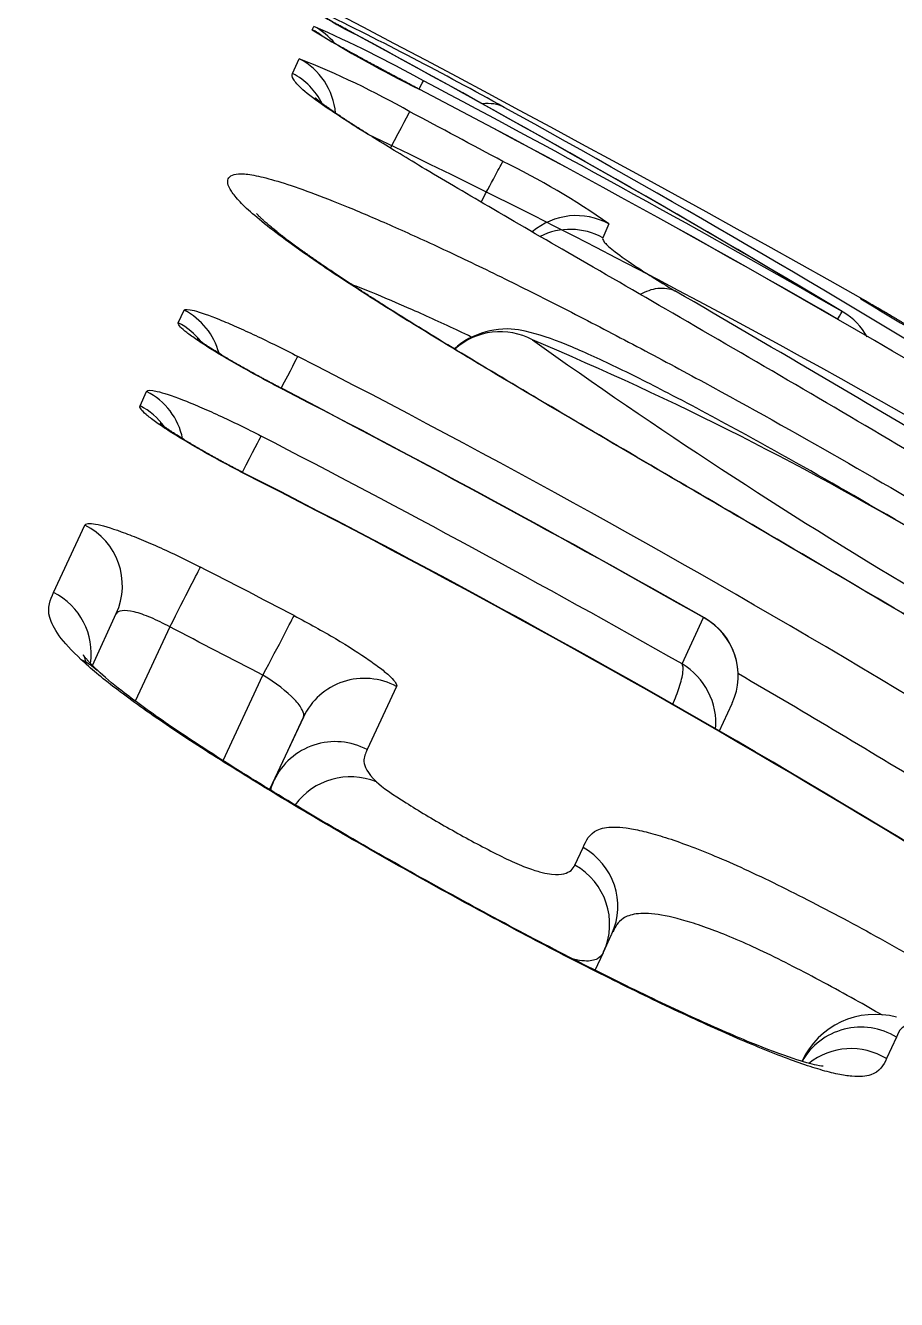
# Model space of a CAD drawing. Header units: millimetres. Extents: x 169 to 4368, y -1049 to 1924.
# Drawn here: x 496.1302 to 496.2588, y 1187.1916 to 1187.3796 of the extents above; entities that cross this region are included whole.
import ezdxf

# ---------------------------------------------------------------- set-up
doc = ezdxf.new("R2010")
doc.units = ezdxf.units.MM

msp = doc.modelspace()

# ---------------------------------------------------------------- linework, layer by layer
for p, q in [((496.1725555704841, 1187.378967645858), (496.1727732242882, 1187.379461329479)), ((496.1696535040949, 1187.372496017726), (496.1706331280371, 1187.374665798239)), ((496.2163320666065, 1187.350297026721), (496.2154195561906, 1187.348272534261)), ((496.2534981764566, 1187.339252137252), (496.2535176084594, 1187.339362838928)), ((496.1527823508578, 1187.335705344965), (496.1536422796606, 1187.337569360522)), ((496.1471257149031, 1187.32345745764), (496.1481061449889, 1187.325578815364)), ((496.1343716671365, 1187.295901462509), (496.1389858382762, 1187.305863474723)), ((496.1400977679822, 1187.285167725614), (496.1436181909838, 1187.292802836232)), ((496.2271103948926, 1187.285379951597), (496.2302608301827, 1187.29221629272)), ((496.1515188946651, 1187.290826436431), (496.1464214091633, 1187.279894843495)), ((496.1594013067551, 1187.271103295593), (496.1652760661456, 1187.283701757763)), ((496.1849790717814, 1187.282054152943), (496.1806638060798, 1187.272728847865)), ((496.2325963376473, 1187.27541120347), (496.2344996882255, 1187.279553905671)), ((496.1712294185724, 1187.277528825148), (496.1662482348468, 1187.266846642176)), ((496.1669313995239, 1187.268206217477), (496.1712294185725, 1187.277528825148)), ((496.1662865340146, 1187.266823298929), (496.1669313995239, 1187.268206217477)), ((496.2113012994784, 1187.255686185086), (496.2125074440356, 1187.258293924872)), ((496.2155252233492, 1187.242849087005), (496.2167276274611, 1187.245456513972)), ((496.2142795624809, 1187.24017749201), (496.2155035887635, 1187.242802424844)), ((496.2154992497763, 1187.242792232366), (496.2155448852192, 1187.242890987352)), ((496.2587545114902, 1187.230300166835), (496.2572913674151, 1187.227132818625))]:
    msp.add_line(p, q)
for centre, radius, start, end in [((494.7616806487903, 1184.685044517626), 3.044828938550476, 60.66220779447448, 66.95704647994968), ((496.2016601663227, 1187.424691018524), 0.05167974017474988, 237.0815556742795, 243.8293639870705), ((495.9255019945836, 1186.872587058497), 0.5663629192484788, 60.91026356161404, 64.00635526174123), ((496.267544610164, 1187.53083599409), 0.1791282022849282, 237.9752714065709, 243.7779296553179), ((496.0934399855487, 1187.199286698653), 0.1968671134597528, 60.97357409748266, 66.23548072369283), ((495.2953630410891, 1185.74368074521), 1.858114540449126, 59.058712055707, 61.60912330903357), ((495.2930060792587, 1185.73966898856), 1.862769341029737, 59.05411865775748, 61.59956759388436), ((496.1241725122171, 1187.256704486044), 0.1267811500069524, 60.32897757441249, 68.50234660531426), ((495.2453825250213, 1185.586742427242), 2.018772001916332, 60.13225687854199, 62.13415369481018), ((495.4237045627428, 1185.905952897563), 1.651848701087288, 55.61476453163881, 62.42359725826709), ((495.428073764003, 1185.913233402061), 1.643375302300004, 55.59712794609853, 62.44112018940385), ((495.1645917655342, 1185.432804704994), 2.187637479218389, 61.73128208283352, 62.13913938369141), ((495.3779455348241, 1185.873899808004), 1.705300045799595, 58.3655023494883, 61.14724560860707), ((495.6456883925268, 1186.242446124103), 1.242222305775509, 54.39387537273254, 64.4882653459125), ((496.1490781547725, 1187.254198322419), 0.117294712691982, 55.01405494463818, 63.90412654215461), ((493.7497496643629, 1183.081482344601), 4.926533931897101, 58.59937082216798, 59.82500242974565), ((496.5770013213971, 1187.86999328954), 0.6215629135644873, 238.6364005782985, 240.3138685783886), ((496.2485028197055, 1187.330589323678), 0.009999961121598426, 56.86182728674653, 60.03037246051061), ((496.2485222740564, 1187.330699893933), 0.009999999089419486, 51.07476954561358, 60.03085953483496), ((496.2457456187657, 1187.328709117847), 0.009999999999999672, 29.57929333404131, 59.00350203476088), ((496.2002894968617, 1187.324409884862), 0.009990622885391143, 61.4304562685178, 132.0985834778986), ((496.0168445798317, 1186.886498336315), 0.4847224782482161, 51.16156424905611, 67.15060396415704), ((496.6846307115376, 1188.0047703025), 0.8252328351353697, 234.470290456352, 243.8418777568318), ((495.4836438384707, 1185.989434336887), 1.506912987535216, 55.42056088088043, 62.88721004012174), ((495.3262411365407, 1185.700508207406), 1.830515292301129, 60.40534368820004, 62.61649656329396), ((495.3273046834057, 1185.702550651637), 1.828255621185884, 60.39696214280883, 62.61666666957002), ((495.335593530402, 1185.712646207633), 1.807842290985142, 60.45291600461425, 62.69180333217006), ((495.4976908626106, 1186.005116134097), 1.467562433874933, 55.39850046860433, 63.06610963873008), ((495.5014542755728, 1186.011505332707), 1.460217471171172, 55.37769495132497, 63.08421252100603), ((495.2752574888015, 1185.58189764673), 1.930415856504478, 62.39121778781813, 62.85342482275426), ((496.2256467481811, 1187.283630939429), 0.009746693995896255, 335.385301220706, 61.74479437826192), ((496.2256405288699, 1187.283660949163), 0.009761557427786977, 335.4540187548294, 60.54258361026113), ((495.2751241763721, 1185.581735627273), 1.920692348139011, 62.38980888720277, 62.85196686585532), ((496.1346656133928, 1187.277954569661), 0.008894534887753212, 46.49525688931144, 64.80365703344098), ((496.1346656133928, 1187.277954569661), 0.008894534887753212, 46.07662219572612, 46.49525688931144), ((496.2218824094945, 1187.27658891023), 0.0102281102677224, 355.0815613632624, 59.26027649584412), ((495.4793644114695, 1185.982290313349), 1.505261709848518, 58.53023959633373, 59.84896978725819), ((496.2256467481811, 1187.283630939429), 0.009746693995896255, 335.2725002964918, 335.385301220706), ((496.178221571719, 1187.258477612078), 0.01023896936083771, 68.32344291111637, 143.3903190850004), ((496.2556257690978, 1187.221742707628), 0.0119188140102767, 74.63122382776741, 155.2632159786233)]:
    msp.add_arc(centre, radius, start, end)
for centre, major_axis, ratio, start_param, end_param in [((496.1679467811657, 1187.370096502993), (-0.009153377876866542, 0.004026868937934136), 0.9996892273974717, 4.45711796809405, 4.647713295319426), ((496.1681635190159, 1187.370590201638), (-0.009159830941918301, 0.004012168629996538), 0.999730236743253, 4.241994710332945, 4.646023673556218), ((496.1742319108733, 1187.369449836225), (-0.004763213462019578, -0.0087927127506493), 0.6638421122223006, 3.141556134655829, 3.163347272501891), ((496.1660327213507, 1187.365794365802), (-0.009124935913007452, 0.00409090999453632), 0.9993278775004848, 3.650606478296689, 4.655496448447606), ((496.165057513885, 1187.363624373659), (-0.009117954138199158, 0.00410644765383994), 0.9991430373893814, 4.028649732429514, 4.657610729518974), ((496.1842835477922, 1187.362591331304), (0.00467991401274237, 0.008837330186950432), 0.0005449125263303472, -0.5339283381548698, -0.0217423236053671), ((496.1822607863091, 1187.358027179809), (0.00467355011662951, 0.008840697331513603), 0.0005449322857645193, -1.167983901411078, -0.03509766661203884), ((496.1961241854063, 1187.358699599559), (0.004834295596026217, 0.008753832651486881), 0.6901352941270124, 0.0169047390932251, 0.4752129546182001), ((496.1959394792516, 1187.350734203372), (0.004736360751991797, 0.008807206528005374), 0.0005447245129857508, -1.247220588846432, -0.0350019806028552), ((496.2115224437572, 1187.341537117885), (-0.009125392940453891, 0.004089890424252562), 0.9993378516616546, 4.631675059290647, 5.84235287471912), ((496.2106130940491, 1187.339512828675), (-0.009118730556434418, 0.004104723259756861), 0.9991670944073318, 4.63358077029052, 5.596325427262109), ((496.1491230266161, 1187.328694405977), (-0.009088384775268743, 0.00417148201202755), 0.9959273682885185, 3.828761531360012, 4.671867919087832), ((496.2457456187657, 1187.328709117847), (0.004985624613659813, 0.008668537778178113), 0.000543615113708665, -0.5313826425555019, -0.02152408286902308), ((496.2457456187657, 1187.328709117847), (-0.005149856821279331, -0.008571987792826974), 0.6624758262662379, 3.141592653589793, 3.170328283381179), ((496.1482672829183, 1187.326830332291), (-0.00908782959346821, 0.004172691371295834), 0.9957425839448119, 4.231794922098082, 4.672383517877233), ((496.1658128278547, 1187.321917416632), (0.004614523983184628, 0.008871649700514794), 0.0005451017999259247, -1.083620687606777, -0.08827290873059557), ((496.1436137678436, 1187.31670380924), (-0.009085289914637085, 0.004178218180883597), 0.9947146176646252, 3.767311433354621, 4.675051937690598), ((496.1635892263421, 1187.317073485288), (-0.004606390048528253, -0.008875875772051955), 0.0005451232199518633, 3.048051765589604, 3.141712781864351), ((496.1426380746408, 1187.314582525589), (-0.009084839426620752, 0.004179197601517083), 0.9944940791230595, 4.196553381798854, 4.675586708913524), ((496.1604173467775, 1187.310170816951), (0.004594864772214385, 0.008881847652653105), 0.0005451527687889824, -1.165825600923514, -0.100736103987729), ((496.1578806845319, 1187.304655547277), (-0.00458573422018882, -0.008886565234200727), 0.0005451755120507836, 3.035325025223023, 3.14158945476477), ((496.1345371231797, 1187.296990203869), (-0.009081829901447236, 0.004185733584594065), 0.9925947421032322, 3.141408616062382, 4.679769936555623), ((496.1515139497303, 1187.290828742292), (0.00456324941990327, 0.008898132092283184), 0.0005452290189197676, 4.712409451534182, 6.163708572455531), ((496.1299446309399, 1187.287030000243), (-0.0090805337881944, 0.004188544630467916), 0.991463159636748, 3.418170060879037, 4.681970928574873), ((496.1652711212107, 1187.283704063623), (0.004634872327669015, 0.008861035972518305), 0.0005450461642741406, 4.712413848638382, 6.164042850046074), ((496.1802924950937, 1187.27330264316), (0.009081981738037759, -0.004185404127432513), 0.9927124943784379, 1.511413445123505, 3.137064943846907), ((496.1759944759021, 1187.263980035178), (0.00908073112641794, -0.004188116785586172), 0.9916595014608682, 1.513165604440179, 3.137361321812801), ((496.2076472961661, 1187.249645478652), (-0.009081116089804109, 0.004187282001910653), 0.9920013085837445, 3.1503028454571, 4.633085043112631), ((496.2064452525073, 1187.247038832561), (-0.009080787161883099, 0.004187995286586422), 0.9917037526318967, 3.14606239479334, 4.633490575569266), ((496.2076472961661, 1187.249645478652), (-0.009081116089804109, 0.004187282001910653), 0.9920013085837445, 3.14140431065395, 3.1503028454571), ((496.2535706285511, 1187.221841213667), (-0.00908110580702115, 0.004187304302483152), 0.9919922487966744, 4.595571690045869, 6.204807849671459), ((496.2521109348381, 1187.218675939094), (-0.009080709242287321, 0.004188164234730785), 0.9916308510118871, 4.595893647014577, 5.821112989520744)]:
    msp.add_ellipse(centre, major_axis=major_axis, ratio=ratio, start_param=start_param, end_param=end_param)
for points, knots in [([(496.1789959003259, 1187.378242150476), (496.1788881508352, 1187.37830053045), (496.1786837831817, 1187.3784112713), (496.1783490801337, 1187.378593027322), (496.1780127599312, 1187.378775999639), (496.177687744355, 1187.378953195799), (496.1773759111058, 1187.379123590743), (496.1770771217708, 1187.37928725965), (496.1767921445013, 1187.379443780811), (496.1765214841734, 1187.379592873373), (496.1762657269383, 1187.379734208665), (496.1760254490385, 1187.379867459046), (496.1758012437456, 1187.379992282047), (496.1755937100783, 1187.380108324961), (496.175403473898, 1187.380215211479), (496.1752318447262, 1187.380312166112), (496.1750778795278, 1187.380399674005), (496.1749412735953, 1187.380477847282), (496.1748225287192, 1187.380546328097), (496.1747269737311, 1187.38060191972), (496.1746534304036, 1187.380645105326), (496.1745998274203, 1187.380676893509), (496.174561312956, 1187.380699983219), (496.1745389456404, 1187.380713578622), (496.1745333806558, 1187.380717018138), (496.1745333171252, 1187.380717057326), (496.174533316783, 1187.380717057536)], [0, 0, 0, 0, 0.03980054229161613, 0.08948888336935813, 0.1384206165575853, 0.1873567409910898, 0.236214724880808, 0.2849598976836964, 0.3335516235945193, 0.3819423834928845, 0.4300765437768617, 0.4778887529924886, 0.5253018821383404, 0.5722244333510282, 0.6185473811893025, 0.6641402372170641, 0.7082659265997602, 0.7527419239585925, 0.7961729195217302, 0.8381290654888891, 0.8739926485762992, 0.9076317019763765, 0.9388683264836881, 0.9720173859215829, 0.9995024694556972, 1, 1, 1, 1]), ([(496.188398041569, 1187.370145300561), (496.1882416086137, 1187.370228117103), (496.1879547646212, 1187.370379987529), (496.1874697182671, 1187.370637229808), (496.1869739628636, 1187.370900500807), (496.1864760703851, 1187.371165282546), (496.1859814296859, 1187.371428710458), (496.1854896718792, 1187.371690981391), (496.1850021687507, 1187.371951365655), (496.1845185941067, 1187.372210035624), (496.1840396276335, 1187.372466624827), (496.1835657395048, 1187.372720891185), (496.1830982179794, 1187.372972146959), (496.1826370876126, 1187.373220381987), (496.1821821561566, 1187.373465702899), (496.1817332750366, 1187.373708193332), (496.1812903218196, 1187.373947923751), (496.1808533679471, 1187.374184858214), (496.180425672888, 1187.374417235309), (496.1800076655255, 1187.374644830943), (496.1796000494604, 1187.374867255402), (496.1792011925421, 1187.375085403224), (496.1788123298605, 1187.375298602512), (496.1784343011106, 1187.375506395101), (496.1780678953096, 1187.375708347947), (496.1777139113706, 1187.375904020257), (496.177372859805, 1187.376093125979), (496.1770460457328, 1187.376274942842), (496.1767315948433, 1187.376450503982), (496.1764294696267, 1187.376619820441), (496.1761395380217, 1187.376782964991), (496.1758639973377, 1187.376938691734), (496.1756040229818, 1187.377086318231), (496.1753607212162, 1187.377225190031), (496.175135143786, 1187.377354670818), (496.1749281356859, 1187.377474227063), (496.1747389118995, 1187.377584258753), (496.1745658256868, 1187.377685660506), (496.1744091155929, 1187.377778227174), (496.174270297145, 1187.37786097471), (496.1741506787761, 1187.377932996443), (496.1740508665875, 1187.377993763228), (496.1739739074443, 1187.378041196415), (496.1739177858798, 1187.378076229849), (496.17387991205, 1187.378100188028), (496.1738572940325, 1187.37811470646), (496.1738510925755, 1187.378118763439), (496.1738509016091, 1187.378118888145), (496.1738509089226, 1187.378118883282)], [0, 0, 0, 0, 0.02050412825795453, 0.04452495937490018, 0.06857083018984782, 0.09262624517964288, 0.116671014293493, 0.1406900020937563, 0.1646689695840713, 0.1885586042683338, 0.2125274047060736, 0.2364218470166921, 0.260237929281609, 0.2840120778331165, 0.3077806144945091, 0.3315736361326346, 0.3554213510813015, 0.3793598114833585, 0.4033774839136999, 0.4270110101863175, 0.4507394653665834, 0.4744728253607882, 0.4981822370323588, 0.5218433134740654, 0.5454305201594669, 0.5689172667281529, 0.5922759571593067, 0.6155145084237447, 0.638507602839954, 0.661752134299747, 0.6849574097006326, 0.7080479789492069, 0.7309494527510358, 0.753582934968237, 0.7758651110058629, 0.7977083125580138, 0.8190583826265525, 0.8403760430556855, 0.8615914948369428, 0.8823830726510232, 0.902619283808306, 0.9221657775909547, 0.9408906322842171, 0.9567676900205669, 0.9717013351328047, 0.9856692197999671, 0.9986794156770811, 1, 1, 1, 1]), ([(496.1807085021408, 1187.363548144115), (496.1781735030415, 1187.365127219279), (496.1761755842767, 1187.366428781718), (496.1730563388107, 1187.368585081822), (496.1719359364648, 1187.369440441808), (496.1704011735195, 1187.370779404033), (496.1699746771534, 1187.371271190664), (496.1695532015673, 1187.372024372139), (496.1695582535527, 1187.372285506871), (496.1696535040949, 1187.372496017726)], [0, 0, 0, 0, 0.25, 0.25, 0.5, 0.5, 0.75, 0.75, 1, 1, 1, 1]), ([(496.1813605965701, 1187.363186542826), (496.1812343052975, 1187.3632652692), (496.1809803247645, 1187.363423635063), (496.1805508108017, 1187.363693003363), (496.1801009592693, 1187.363976487311), (496.1796584258389, 1187.364256902884), (496.1792301558914, 1187.364529838314), (496.1788150237561, 1187.364795997695), (496.1784133759118, 1187.365055146655), (496.1780251815748, 1187.365307288019), (496.1776505293218, 1187.36555234533), (496.1772894914382, 1187.365790248496), (496.176942169271, 1187.36602090381), (496.1766086479292, 1187.366244223001), (496.176289131986, 1187.366460031382), (496.1759870432068, 1187.366665948917), (496.1756993048155, 1187.366863979559), (496.1754246027613, 1187.367054977505), (496.1751604426792, 1187.367240664818), (496.1749103790211, 1187.367418483936), (496.1746748148134, 1187.367588048384), (496.1744541595943, 1187.367748943404), (496.174248823528, 1187.367900726422), (496.17405918629, 1187.368042946017), (496.1738855711736, 1187.368175158436), (496.1737282380344, 1187.368296931844), (496.1735874407227, 1187.368407795477), (496.1734631834915, 1187.368507438634), (496.1733560408942, 1187.368595027481), (496.173264754739, 1187.368671197273), (496.1731862027609, 1187.368738108379), (496.1731215948275, 1187.368794400767), (496.1730706209712, 1187.368839919419), (496.1730344636559, 1187.368873071728), (496.1730126993389, 1187.368893611632), (496.1730072150077, 1187.36889898091), (496.1730070242449, 1187.368899168829), (496.1730070242656, 1187.368899168829)], [0, 0, 0, 0, 0.02089717790196057, 0.0497447864095733, 0.07914444416787672, 0.1085843024283219, 0.1380731528726384, 0.1676182386383959, 0.1972260484036326, 0.2269022125866101, 0.2566513876907465, 0.2864771258638535, 0.3163817284133524, 0.3463660823225657, 0.3764294790964755, 0.4065693915094997, 0.435716992291788, 0.4661000888237946, 0.4966213374179025, 0.5272528736014946, 0.5579591971224633, 0.5886997709308807, 0.6194156143307225, 0.6500501984894743, 0.6805448765854095, 0.7108358118813288, 0.7408544788297616, 0.7705284783851583, 0.7997827009837615, 0.8285479471667938, 0.856119201682126, 0.8852539747208314, 0.9140362441798497, 0.9424201282904825, 0.9703691834192661, 0.9978502698977693, 1, 1, 1, 1]), ([(496.3643004478061, 1187.253866365647), (496.3643005314407, 1187.253871138056), (496.3639820488364, 1187.253987157299), (496.3620450260254, 1187.254846679223), (496.35749146579, 1187.257378858184), (496.3507463548782, 1187.261419645002), (496.341677181977, 1187.267068442575), (496.3300921665974, 1187.274344881809), (496.3157170045881, 1187.283342928688), (496.2990061809566, 1187.293664316956), (496.2808596654135, 1187.30467607454), (496.2622371881332, 1187.315790840634), (496.2437202863205, 1187.326689692845), (496.2262418830527, 1187.336849652057), (496.2106448429823, 1187.345858053538), (496.1980412763199, 1187.353162046122), (496.1880546865719, 1187.359059060918), (496.1835082123322, 1187.361833869204), (496.1813912667412, 1187.363167356221)], [0, 0, 0, 0, 0.02067595194129673, 0.07625882530349536, 0.1314008855082062, 0.1827306094511164, 0.2359523640560392, 0.2958341356968625, 0.3637031568850467, 0.4404223990466634, 0.520680798816725, 0.5998295326478169, 0.6789565767469253, 0.7585967124146059, 0.8299817887551176, 0.8925443573142559, 0.9488128297817991, 1, 1, 1, 1]), ([(496.1828369149824, 1187.338392991927), (496.1805506086347, 1187.33984206003), (496.1784439248614, 1187.34120313398), (496.1745800861189, 1187.343757704027), (496.172830093753, 1187.344946818297), (496.1681704295066, 1187.348214252458), (496.16580672218, 1187.350021572194), (496.1631843689193, 1187.352278667331), (496.16246851245, 1187.352952334577), (496.1613349608357, 1187.354141887313), (496.1609129394225, 1187.354661422882), (496.1600241770171, 1187.356023824813), (496.1599317030281, 1187.356672129999), (496.1605427639902, 1187.357551531167), (496.1612453579381, 1187.357775848639), (496.1631863547644, 1187.357629022258), (496.1639815679033, 1187.357499535613), (496.1659237018778, 1187.357049038487), (496.167079071676, 1187.356725233759), (496.1710996785447, 1187.355435470825), (496.1744747571688, 1187.354173225), (496.1806787909217, 1187.351601857215), (496.1829138931114, 1187.350640316675), (496.1876790642063, 1187.348519599932), (496.1902164243435, 1187.347357452188), (496.1956282106894, 1187.344807879878), (496.1985266274071, 1187.343408075084), (496.2045443436178, 1187.340436849525), (496.2076359564003, 1187.338879661365), (496.2139520235722, 1187.335642485209), (496.2171766175549, 1187.333962396469), (496.2237350359984, 1187.330493218275), (496.2270793797756, 1187.328698211899), (496.2437389774711, 1187.319634735234), (496.257084046635, 1187.311991188286), (496.2770418423192, 1187.300000036153), (496.2837152344366, 1187.295896044391), (496.2967153655251, 1187.287688141379), (496.3030722448425, 1187.283566987628), (496.3123343731255, 1187.277380501675), (496.3153917689222, 1187.275306713889), (496.3213243947094, 1187.271215978737), (496.3241806058451, 1187.269212508633), (496.332398688933, 1187.263346144133), (496.3374125037898, 1187.259625782924), (496.3418875259482, 1187.256157620409)], [0, 0, 0, 0, 0.03125000000000152, 0.03125000000000152, 0.06250000000000304, 0.06250000000000304, 0.1250000000000049, 0.1250000000000049, 0.1562500000000049, 0.1562500000000049, 0.1875000000000049, 0.1875000000000049, 0.2500000000000051, 0.2500000000000051, 0.3125000000000053, 0.3125000000000053, 0.3437500000000054, 0.3437500000000054, 0.3750000000000056, 0.3750000000000056, 0.4375000000000061, 0.4375000000000061, 0.4687500000000059, 0.4687500000000059, 0.5000000000000058, 0.5000000000000058, 0.5312500000000057, 0.5312500000000057, 0.5625000000000054, 0.5625000000000054, 0.5937500000000053, 0.5937500000000053, 0.6250000000000052, 0.6250000000000052, 0.750000000000003, 0.750000000000003, 0.8125000000000022, 0.8125000000000022, 0.8750000000000013, 0.8750000000000013, 0.9062500000000009, 0.9062500000000009, 0.9375000000000004, 0.9375000000000004, 1, 1, 1, 1]), ([(496.1835317869795, 1187.338022727259), (496.1832800756323, 1187.338182511296), (496.1828514153895, 1187.338454694964), (496.1821517020902, 1187.338901092172), (496.1814713435761, 1187.339336863377), (496.180794471236, 1187.339772262), (496.180131275863, 1187.340200760043), (496.1794801899797, 1187.34062336999), (496.1788416494235, 1187.341039817599), (496.178215486138, 1187.34145021759), (496.1776041258277, 1187.341852975369), (496.1770049932217, 1187.342249807994), (496.1764174119776, 1187.342641138904), (496.1758395639797, 1187.343028195534), (496.1752744100089, 1187.343408998331), (496.174723405048, 1187.343782556354), (496.17418793185, 1187.344147911614), (496.1736693225041, 1187.344504121154), (496.173162440903, 1187.34485470499), (496.172667174241, 1187.345199713921), (496.1721826746486, 1187.345539770846), (496.1717126268305, 1187.34587226658), (496.1712559242411, 1187.34619795693), (496.1708125876453, 1187.346516802496), (496.1703826630556, 1187.346828742604), (496.1699661508242, 1187.347133745276), (496.1695638685137, 1187.347431173405), (496.1691753604746, 1187.347721314215), (496.1688009294963, 1187.348003886653), (496.1684403187189, 1187.348279030335), (496.1680941970383, 1187.348546164026), (496.1677627078666, 1187.348805091305), (496.1674460109928, 1187.349055589446), (496.1671442669609, 1187.349297419376), (496.1668576339252, 1187.349530326121), (496.1665862539648, 1187.349754048119), (496.1663302624551, 1187.349968307442), (496.1660897789624, 1187.350172815465), (496.1658649277517, 1187.350367251388), (496.1656557430211, 1187.350551345532), (496.1654625282587, 1187.350724549955), (496.16528376816, 1187.35088793576), (496.1651212389066, 1187.351039542789), (496.1649751345495, 1187.35117878353), (496.1648457213581, 1187.351304907925), (496.1647319205065, 1187.351418463388), (496.1646334783532, 1187.351519165203), (496.1645500972437, 1187.351606725727), (496.1644814218835, 1187.351680867002), (496.1644270383691, 1187.351741322617), (496.1643864717018, 1187.351787841655), (496.1643591852426, 1187.351820191523), (496.1643459063825, 1187.351836529992), (496.1643434718756, 1187.351839638545), (496.1643434719911, 1187.351839638101)], [0, 0, 0, 0, 0.01859548643097588, 0.03761622777778895, 0.05700028494461525, 0.07638404777193572, 0.09577132925640318, 0.1151658903709297, 0.1345722558209729, 0.1539948312032446, 0.1734373906316586, 0.1926976763272588, 0.2122224001314071, 0.2318164115476295, 0.2514414118794709, 0.2710501573320119, 0.2905935319956366, 0.3100283374759556, 0.3293213904934457, 0.3491009673545906, 0.3687713674105223, 0.388477118484792, 0.4082217243865391, 0.4280086360938042, 0.4478409796535575, 0.4677215246937048, 0.4876539409240004, 0.5075440015019654, 0.5275443068313327, 0.547566971173363, 0.5676077778941439, 0.5876615243968475, 0.6077220105782796, 0.6277794771165006, 0.647824953866678, 0.6678484021166948, 0.6878384988783821, 0.7077825934226626, 0.7276666810065862, 0.747475399212824, 0.7671920527539466, 0.7867898819231535, 0.8065145822842466, 0.8257053366456552, 0.8447025434111066, 0.8634922247276635, 0.8820592586019704, 0.9003885380759648, 0.9184652842102038, 0.9362753845765865, 0.9538057490043932, 0.9710446693762821, 0.987982168278494, 1, 1, 1, 1]), ([(496.2154195561906, 1187.348272534261), (496.2153578614758, 1187.348135946325), (496.2154089492245, 1187.347936536917), (496.2158720359674, 1187.347338702869), (496.2162800757757, 1187.346942482266), (496.2176868238382, 1187.345825290886), (496.2187009834719, 1187.345094475258), (496.2216181354867, 1187.343164525722), (496.22357842833, 1187.341930805429), (496.2260362331518, 1187.340442477235)], [0, 0, 0, 0, 0.25, 0.25, 0.5, 0.5, 0.75, 0.75, 1, 1, 1, 1]), ([(496.1960549408076, 1187.333605409054), (496.1954630564924, 1187.333889244371), (496.1948799381147, 1187.334166948628), (496.1918258208818, 1187.335610798139), (496.1895062403049, 1187.336670528377), (496.185158438982, 1187.338591332999), (496.1831218069593, 1187.339455741058), (496.1802248905001, 1187.34063343136), (496.1792567699742, 1187.341016597076), (496.1783394642082, 1187.341369170397)], [0, 0, 0, 0, 0.08325477399704177, 0.08325477399704177, 0.4436613548926588, 0.4436613548926588, 0.8040679357882758, 0.8040679357882758, 0.9999999999999999, 0.9999999999999999, 0.9999999999999999, 0.9999999999999999]), ([(496.2209320554902, 1187.339918551979), (496.2218104823761, 1187.340396969352), (496.2226999034485, 1187.340700795112), (496.2244433652933, 1187.340920272144), (496.2253110133225, 1187.340794778646), (496.2260362331518, 1187.340442477235)], [0, 0, 0, 0, 0.4763141953800198, 0.4763141953800198, 1, 1, 1, 1]), ([(496.2691764548757, 1187.330159969603), (496.2690804890022, 1187.33021663459), (496.2688448053602, 1187.330355795621), (496.2684169234157, 1187.330608268283), (496.2679254138285, 1187.330898147753), (496.2674304945651, 1187.331189875555), (496.2669385020097, 1187.331479722755), (496.2664489671079, 1187.331767966719), (496.2659630980062, 1187.332053898287), (496.2654817293214, 1187.332337027488), (496.2650046264174, 1187.332617497575), (496.2645310122924, 1187.33289577433), (496.2640602157329, 1187.333172258063), (496.263592954967, 1187.333446532465), (496.2631307035642, 1187.333717738127), (496.2626749461979, 1187.333985009926), (496.2622271345347, 1187.334247502779), (496.2617883545171, 1187.334504586658), (496.2613586761103, 1187.334756226262), (496.2609368656684, 1187.335003155979), (496.2605218366765, 1187.335246020776), (496.2601135955635, 1187.335484825011), (496.259713258267, 1187.335718923952), (496.2593220896214, 1187.33594758627), (496.2589413120243, 1187.336170105882), (496.2585720883603, 1187.336385811906), (496.2582152987753, 1187.336594198583), (496.2578706790368, 1187.336795429319), (496.2575369941093, 1187.336990236739), (496.2572138916006, 1187.337178834065), (496.2569019597543, 1187.337360886318), (496.2566022333152, 1187.337535797909), (496.2563152275068, 1187.337703276577), (496.2560414293578, 1187.337863046456), (496.2557812787207, 1187.33801485915), (496.2555353740305, 1187.338158373424), (496.2553032423517, 1187.338293873597), (496.2550851046431, 1187.338421237261), (496.2548814422549, 1187.33854018905), (496.2546931029689, 1187.3386502391), (496.2545201819623, 1187.338751336486), (496.2543627492203, 1187.338843444465), (496.2542209507856, 1187.33892648098), (496.2540950946463, 1187.339000267747), (496.2539855093074, 1187.339064611754), (496.2538954470412, 1187.339117597316), (496.253846841946, 1187.339146266086), (496.2538262188639, 1187.339158447841)], [0, 0, 0, 0, 0.01205274021091221, 0.03484664861999057, 0.05767776621466487, 0.08052637676902646, 0.103368415387306, 0.1261805968776852, 0.1489427827546151, 0.1716507133014858, 0.1942649336618171, 0.2169384011238867, 0.2397259043852377, 0.2625837682565491, 0.2854671387359926, 0.3083193429299643, 0.3310908731867502, 0.3537376143582202, 0.3762521328938431, 0.3987502282903003, 0.4213727984801386, 0.4440939941632016, 0.466872205455044, 0.4896647690703799, 0.5124147495966203, 0.5350791988870509, 0.5576170147163197, 0.5800133484829376, 0.6024483493022473, 0.6250151393761696, 0.6475978889676388, 0.6701814800087563, 0.6927496496692216, 0.7152883327693325, 0.7377831171300236, 0.7602191378437559, 0.7825439843714649, 0.8049846988548098, 0.8273167634649021, 0.849532200964801, 0.8716483361015085, 0.8936752560344293, 0.9156119818973567, 0.937440289390199, 0.959114539338934, 0.9805049479108305, 0.9999999999999999, 0.9999999999999999, 0.9999999999999999, 0.9999999999999999]), ([(496.1536422796606, 1187.337569360522), (496.1537324091341, 1187.337764762173), (496.154248943975, 1187.337740949217), (496.1560215126395, 1187.33727369065), (496.1572986157914, 1187.336823432116), (496.1596212532115, 1187.335883002376), (496.1604785015812, 1187.335519233889), (496.1622775413892, 1187.334725053476), (496.1632222720385, 1187.334293805215), (496.165202585956, 1187.333362203608), (496.1662359040409, 1187.332862553469), (496.1683046769602, 1187.331836481032), (496.1693510317524, 1187.331304999086), (496.1704098114076, 1187.3307543026)], [0, 0, 0, 0, 0.25, 0.25, 0.5, 0.5, 0.625, 0.625, 0.75, 0.75, 0.875, 0.875, 1, 1, 1, 1]), ([(496.3418875259482, 1187.256157620409), (496.3463523950102, 1187.252693467689), (496.3500359614821, 1187.249670385876), (496.354527741133, 1187.245755947357), (496.3558596132887, 1187.244547453304), (496.3581513900955, 1187.242374043032), (496.3591154109841, 1187.24140634764), (496.3615385044838, 1187.238814579521), (496.3625325001412, 1187.237499728384), (496.3635494946926, 1187.235525320975), (496.3635617687609, 1187.234888445133), (496.3628602513205, 1187.234126822265), (496.3621456975679, 1187.234002576405), (496.3602567317659, 1187.234393547328), (496.3594904361685, 1187.234620321572), (496.3576309486886, 1187.235302870078), (496.3565501010012, 1187.2357544549), (496.3540757734253, 1187.236885891093), (496.3526823909904, 1187.237565116931), (496.3495604281835, 1187.239162411512), (496.3478230050401, 1187.240085349895), (496.3440032365309, 1187.24217845543), (496.3419346496724, 1187.243340820732), (496.3374421300223, 1187.245918768453), (496.3350078573809, 1187.247340597553), (496.3298054350597, 1187.25042549567), (496.3270502371691, 1187.252080727418), (496.3213576666349, 1187.255523220772), (496.3184077817662, 1187.257317950975), (496.3123304825425, 1187.26102267566), (496.3091853183656, 1187.262943535744), (496.3028352331736, 1187.266818307379), (496.299636311546, 1187.268768564037), (496.2835390274831, 1187.278556400569), (496.2703320432743, 1187.286503562018), (496.2501153163519, 1187.29847905245), (496.2433849925785, 1187.302434389391), (496.2333652593263, 1187.3083050182), (496.2300250676648, 1187.310259150338), (496.2234459470623, 1187.314108777809), (496.2202055233205, 1187.316005164215), (496.2106553812383, 1187.321606219989), (496.2045139859632, 1187.325223651846), (496.1957727232256, 1187.330451871269), (496.1929704319276, 1187.332142305193), (496.1876803213595, 1187.335371782734), (496.1851808713602, 1187.336917769956), (496.1828369149824, 1187.338392991927)], [0, 0, 0, 0, 0.06250000000000039, 0.06250000000000039, 0.09375000000000021, 0.09375000000000021, 0.125, 0.125, 0.1875000000000005, 0.1875000000000005, 0.2500000000000009, 0.2500000000000009, 0.3125000000000014, 0.3125000000000014, 0.343750000000001, 0.343750000000001, 0.3750000000000006, 0.3750000000000006, 0.4062500000000002, 0.4062500000000002, 0.4374999999999998, 0.4374999999999998, 0.4687499999999993, 0.4687499999999993, 0.4999999999999989, 0.4999999999999989, 0.5312499999999986, 0.5312499999999986, 0.5624999999999981, 0.5624999999999981, 0.5937499999999978, 0.5937499999999978, 0.6249999999999974, 0.6249999999999974, 0.7499999999999954, 0.7499999999999954, 0.8124999999999944, 0.8124999999999944, 0.8437499999999948, 0.8437499999999948, 0.8749999999999951, 0.8749999999999951, 0.9374999999999969, 0.9374999999999969, 0.9687499999999984, 0.9687499999999984, 1, 1, 1, 1]), ([(496.3570653130639, 1187.235962164693), (496.3570666302307, 1187.235966199091), (496.3565562435779, 1187.236084082849), (496.3539854385415, 1187.237084625542), (496.3486822671329, 1187.239703389586), (496.3414591627165, 1187.243653255488), (496.3326139737871, 1187.24878107932), (496.3219186263589, 1187.25521200738), (496.3089601252208, 1187.263118394992), (496.2933791531682, 1187.272623440584), (496.2753981359967, 1187.283485249938), (496.2560088523649, 1187.295052040458), (496.2370654042747, 1187.306179642499), (496.2198625243653, 1187.316237697133), (496.2054736926375, 1187.324687826084), (496.1930243108471, 1187.332136885521), (496.1867720092372, 1187.335983234796), (496.1835174782516, 1187.338031843857)], [0, 0, 0, 0, 0.0289052987748401, 0.08663167081346118, 0.1484893053800721, 0.2096981219528897, 0.2674012047471491, 0.3246249486032564, 0.3890357913236027, 0.4639566634939066, 0.5478577024655115, 0.639047568300592, 0.7291074700026285, 0.8075303603602462, 0.8771542021119365, 0.9407538523733918, 1, 1, 1, 1]), ([(496.1681759302927, 1187.32591032332), (496.1660526943169, 1187.327012192646), (496.1639615812402, 1187.328143113477), (496.1601642222385, 1187.330287735924), (496.1584233884151, 1187.331321555922), (496.1562940581356, 1187.332672407062), (496.1556504783405, 1187.333098321128), (496.1545589822633, 1187.333860227322), (496.1541045814701, 1187.334200000019), (496.1533807289332, 1187.334796551789), (496.1531154089983, 1187.33505084794), (496.1527953486986, 1187.335453443035), (496.1527361625263, 1187.33560524209), (496.1527823508578, 1187.335705344965)], [0, 0, 0, 0, 0.2499999999999967, 0.2499999999999967, 0.4999999999999933, 0.4999999999999933, 0.624999999999995, 0.624999999999995, 0.7499999999999967, 0.7499999999999967, 0.8749999999999983, 0.8749999999999983, 1, 1, 1, 1]), ([(496.3250691222051, 1187.253334645693), (496.3253569095702, 1187.25442665114), (496.3255845857203, 1187.257337546891), (496.3238131578005, 1187.262376898459), (496.3209703418881, 1187.265348019604), (496.3164698609247, 1187.269353910709), (496.3097260820823, 1187.274335730193), (496.300876718601, 1187.280484518149), (496.2887050897023, 1187.288393871029), (496.2726224155643, 1187.298400371247), (496.2545994085892, 1187.309070689137), (496.2382277252277, 1187.318322538404), (496.2256334295689, 1187.325099330453), (496.2165726653526, 1187.329616653465), (496.2093410822737, 1187.332894761043), (496.2048043719979, 1187.33442354003), (496.2001258029387, 1187.335149573595), (496.1955939374359, 1187.333589643343), (496.1938325700777, 1187.332154068671), (496.1935302798326, 1187.331872461778)], [0, 0, 0, 0, 0.02084196501501365, 0.05617297469388958, 0.1137481374365707, 0.1782695816226787, 0.2343513677813671, 0.2888772923375204, 0.3589657272476516, 0.4558822302423305, 0.5716900954823744, 0.6692682308216834, 0.7375114157160702, 0.7918195333309583, 0.8480329417169477, 0.9144237257787492, 0.9577871349164739, 0.9923516121715197, 1, 1, 1, 1]), ([(496.1681956701682, 1187.325949442723), (496.1680423761804, 1187.326029075341), (496.167763715555, 1187.326173894133), (496.1672942296868, 1187.326419824634), (496.1668170156787, 1187.326671362171), (496.1663384033788, 1187.326925305829), (496.1658638726008, 1187.327178747951), (496.1653933965973, 1187.327431695885), (496.1649283638687, 1187.327683399896), (496.1644676611236, 1187.327934454366), (496.1640124633548, 1187.328184178648), (496.1635633160669, 1187.328432298624), (496.1631222089223, 1187.328677702757), (496.1626885712555, 1187.328920697157), (496.1622621847255, 1187.329161395074), (496.1618429129308, 1187.329399866548), (496.1614306620649, 1187.329636159031), (496.1610255828399, 1187.329870178716), (496.1606323192183, 1187.330099217462), (496.1602507233275, 1187.330323348842), (496.1598817018228, 1187.330541968795), (496.15952284776, 1187.330756479497), (496.1591761957881, 1187.330965630069), (496.1588425517301, 1187.331168884963), (496.1585226928233, 1187.331365710736), (496.158217426143, 1187.331555537802), (496.1579273585459, 1187.331737903758), (496.1576546539434, 1187.331911336942), (496.1573961629329, 1187.332077740338), (496.1571517612351, 1187.332237077499), (496.1569212792129, 1187.332389372618), (496.1567080016482, 1187.33253229815), (496.1565128608829, 1187.332665018541), (496.1563366166963, 1187.332786766785), (496.1561798290159, 1187.332896865003), (496.1560428884704, 1187.332994701783), (496.1559257741658, 1187.333079915242), (496.1558278288967, 1187.333152564525), (496.1557452642738, 1187.333215066506), (496.1556782430887, 1187.333266933259), (496.1556276367111, 1187.333307037203), (496.1555939775177, 1187.333334394712), (496.1555771897288, 1187.333348431054), (496.1555754420256, 1187.333349968928), (496.1555772360836, 1187.333348418175), (496.1555774790622, 1187.333348207736)], [0, 0, 0, 0, 0.02288877422015283, 0.04928702641025708, 0.07572925314038913, 0.1021844900034592, 0.1286114260326691, 0.15497909594069, 0.1812574053992941, 0.2074157954317307, 0.233769158384946, 0.2599095414689336, 0.2859383092086941, 0.3118974069397645, 0.3378286088646678, 0.3637735068374866, 0.3897599216973627, 0.4158288148838459, 0.4419539369203886, 0.4673565977104546, 0.4929456625475274, 0.5184373928154028, 0.5438017856755583, 0.5690066964063422, 0.594017847605425, 0.6187989256787043, 0.6433116984786428, 0.6675152928828936, 0.6911185265533465, 0.715197929712938, 0.7390052021002891, 0.76244415395189, 0.785420583207865, 0.8078425732655057, 0.8296232328443361, 0.8506836772820567, 0.8709561143903849, 0.8904009125261655, 0.9095590443341046, 0.9289582078163522, 0.9477104412824493, 0.965764304445367, 0.9830991565130125, 0.9980476053258621, 1, 1, 1, 1]), ([(496.148106144989, 1187.325578815364), (496.1482090022187, 1187.325801397224), (496.1487380441953, 1187.32580596795), (496.1505341747417, 1187.325392961798), (496.1518226258574, 1187.324969044054), (496.1541605653107, 1187.324062817879), (496.1550227188484, 1187.323709803184), (496.1568312037559, 1187.322934545668), (496.1577802316053, 1187.322511666224), (496.1597682880966, 1187.321594596314), (496.1608052649252, 1187.321100939838), (496.1628800280729, 1187.320084158252), (496.1639288026763, 1187.319556043014), (496.1649894043953, 1187.31900738535)], [0, 0, 0, 0, 0.2499999999999982, 0.2499999999999982, 0.4999999999999964, 0.4999999999999964, 0.6249999999999973, 0.6249999999999973, 0.7499999999999982, 0.7499999999999982, 0.8749999999999991, 0.8749999999999991, 1, 1, 1, 1]), ([(496.1624410640703, 1187.313491717399), (496.1603136925945, 1187.314589448362), (496.1582213914327, 1187.315721653584), (496.1544278136732, 1187.317878819901), (496.1526922297486, 1187.318923941229), (496.150574384437, 1187.320298117192), (496.1499353676681, 1187.320732984533), (496.148853985635, 1187.321514277213), (496.1484050064723, 1187.321864620971), (496.1476927226019, 1187.322484096378), (496.147433593645, 1187.322750653128), (496.147125953776, 1187.323178609344), (496.1470730907399, 1187.323343609488), (496.1471257149031, 1187.32345745764)], [0, 0, 0, 0, 0.2499999999999963, 0.2499999999999963, 0.4999999999999927, 0.4999999999999927, 0.6249999999999944, 0.6249999999999944, 0.7499999999999963, 0.7499999999999963, 0.8749999999999981, 0.8749999999999981, 1, 1, 1, 1]), ([(496.162466477091, 1187.313542206034), (496.1623135120908, 1187.313621230671), (496.1620361619252, 1187.313764585021), (496.1615693245941, 1187.314008090291), (496.1610955263941, 1187.314257001471), (496.1606204589293, 1187.314508478208), (496.160149627644, 1187.314759605782), (496.1596830811056, 1187.315010349193), (496.1592222187576, 1187.315259950542), (496.1587657935916, 1187.315509077062), (496.1583150098579, 1187.315757021272), (496.1578704205281, 1187.316003506417), (496.1574341292903, 1187.316247349338), (496.1570054996513, 1187.316488890206), (496.1565843136085, 1187.316728239118), (496.1561704296122, 1187.316965466244), (496.1557637545928, 1187.31720061552), (496.1553644367826, 1187.317433591278), (496.1549770997332, 1187.317661660717), (496.1546017970084, 1187.317884773211), (496.1542394508589, 1187.318102293635), (496.1538877096444, 1187.318315598227), (496.1535484776737, 1187.318523485177), (496.1532225312768, 1187.318725414995), (496.1529106167201, 1187.318920849174), (496.152613505365, 1187.319109212655), (496.1523317957393, 1187.319290021107), (496.1520676400735, 1187.319461752511), (496.1518180655225, 1187.319626219562), (496.1515827752386, 1187.319783475455), (496.1513616443983, 1187.319933492787), (496.1511579014258, 1187.320073888356), (496.1509724007221, 1187.320203819822), (496.150805805405, 1187.320322525307), (496.1506585662457, 1187.320429342283), (496.1505309665939, 1187.320523674392), (496.1504228671308, 1187.320605194227), (496.1503339480988, 1187.320673660174), (496.1502605286424, 1187.320731450575), (496.1502020826031, 1187.32077856205), (496.1501594750553, 1187.320813802611), (496.1501332124379, 1187.320836132689), (496.1501253505705, 1187.320843042463), (496.1501247708011, 1187.320843557937), (496.1501247714165, 1187.320843557487)], [0, 0, 0, 0, 0.02343962091153929, 0.05034748856159307, 0.07730435515935784, 0.1042753634160594, 0.1312139699558436, 0.1580851046907968, 0.1848546715182515, 0.2114959159670719, 0.2383549905108023, 0.2649790667129254, 0.2914845063516362, 0.317914550947295, 0.3443122586492052, 0.370720490565574, 0.39716912958571, 0.4236991561713476, 0.4502849005730161, 0.4761234987593296, 0.5021179761697266, 0.5279975489392849, 0.5537326188322675, 0.5792914250158482, 0.6046400465245719, 0.6297425228698048, 0.6545610099315498, 0.6790501281589959, 0.7028958418959842, 0.7272299805177311, 0.7512627034302755, 0.7748965724569555, 0.7980378281529672, 0.8205965563785469, 0.8424895932851537, 0.8636435564259373, 0.8839978243002343, 0.9035105916247863, 0.9225585245414789, 0.9420660374050859, 0.9609455574516598, 0.9791521119519334, 0.9966739173966905, 1, 1, 1, 1]), ([(496.1389858382762, 1187.305863474723), (496.1391078411813, 1187.306126972672), (496.1396556168502, 1187.306174413054), (496.1414870306527, 1187.305843669604), (496.1427924589426, 1187.305459862221), (496.1451534808737, 1187.304605882139), (496.1460230457532, 1187.304269334096), (496.1478460048419, 1187.303523074625), (496.1488016591474, 1187.303113041945), (496.1508017544027, 1187.302218322286), (496.1518445071984, 1187.301733900845), (496.1539288544778, 1187.300731477759), (496.154981575707, 1187.300208594664), (496.1560452466555, 1187.299663144305)], [0, 0, 0, 0, 0.2500000000000023, 0.2500000000000023, 0.5000000000000047, 0.5000000000000047, 0.6250000000000034, 0.6250000000000034, 0.7500000000000023, 0.7500000000000023, 0.8750000000000011, 0.8750000000000011, 1, 1, 1, 1]), ([(496.1384522084654, 1187.286002827151), (496.1370045542433, 1187.287351411514), (496.1359454880324, 1187.288519717676), (496.1344512842613, 1187.29056863839), (496.1340176155101, 1187.291450372159), (496.133396066547, 1187.293750758603), (496.1338787496968, 1187.294837601635), (496.1343716671365, 1187.295901462509)], [0, 0, 0, 0, 0.25, 0.25, 0.5, 0.5, 1, 1, 1, 1]), ([(496.1515188946651, 1187.290826436431), (496.1505892768782, 1187.291359454119), (496.1496465477981, 1187.291828515477), (496.1478429727825, 1187.292589042304), (496.1469918093411, 1187.292875011401), (496.144806393504, 1187.293392151392), (496.1438394080041, 1187.293279670957), (496.143600199701, 1187.29276402188)], [0, 0, 0, 0, 0.2500000000000059, 0.2500000000000059, 0.5000000000000118, 0.5000000000000118, 1, 1, 1, 1]), ([(496.1698737106586, 1187.292501982815), (496.171999969282, 1187.291389884563), (496.1740831365007, 1187.290229956739), (496.1778465621489, 1187.287999639286), (496.1795606790949, 1187.28690858139), (496.1816446003731, 1187.285461588634), (496.1822716966195, 1187.285001420837), (496.183329820018, 1187.284170673867), (496.183767540787, 1187.283795878661), (496.1844581753328, 1187.283128869603), (496.1847069011703, 1187.282839458873), (496.1849956001531, 1187.282369621061), (496.1850397646256, 1187.282185357785), (496.1849790717814, 1187.282054152943)], [0, 0, 0, 0, 0.2500000000000044, 0.2500000000000044, 0.5000000000000089, 0.5000000000000089, 0.6250000000000067, 0.6250000000000067, 0.7500000000000044, 0.7500000000000044, 0.8750000000000022, 0.8750000000000022, 1, 1, 1, 1]), ([(496.2572913674151, 1187.227132818625), (496.2568347773276, 1187.226144537396), (496.2563190943049, 1187.225181040836), (496.2542772382313, 1187.224514057718), (496.2533876578505, 1187.224419896878), (496.2515640254063, 1187.224578372384), (496.2508681836429, 1187.224682806024), (496.249308209253, 1187.225007215919), (496.2484452978061, 1187.225226788441), (496.2455976208843, 1187.226062987647), (496.2433648642532, 1187.226849425951), (496.2382561243652, 1187.228849273265), (496.2354680371911, 1187.230028012722), (496.2309662859702, 1187.232031683104), (496.2294117467368, 1187.232739350825), (496.2261929696947, 1187.234234220434), (496.2245288699315, 1187.235021545574), (496.2194728104715, 1187.237453860557), (496.215984965607, 1187.239183385519), (496.2087650158928, 1187.242862662958), (496.2050183439137, 1187.244820658658), (496.1975851686325, 1187.248787382428), (496.1938618307759, 1187.250814541727), (496.186401936717, 1187.254952415215), (496.1827110662219, 1187.257038297153), (496.1755485292701, 1187.261163347796), (496.1720535708367, 1187.263215384437), (496.1652473650856, 1187.267302595633), (496.1620180207224, 1187.269288893765), (496.1559528822106, 1187.273128374968), (496.1531100453138, 1187.274985660045), (496.1478547769424, 1187.278567635515), (496.1455142289357, 1187.280244432646), (496.1414915167303, 1187.283322675521), (496.1397968142611, 1187.284732549082), (496.1384522084654, 1187.286002827151)], [0, 0, 0, 0, 0.125000000000004, 0.125000000000004, 0.1875000000000059, 0.1875000000000059, 0.218750000000004, 0.218750000000004, 0.2500000000000021, 0.2500000000000021, 0.3124999999999993, 0.3124999999999993, 0.3749999999999966, 0.3749999999999966, 0.4062499999999979, 0.4062499999999979, 0.4374999999999992, 0.4374999999999992, 0.4999999999999993, 0.4999999999999993, 0.5624999999999994, 0.5624999999999994, 0.6249999999999996, 0.6249999999999996, 0.6874999999999997, 0.6874999999999997, 0.7499999999999997, 0.7499999999999997, 0.8124999999999998, 0.8124999999999998, 0.8749999999999999, 0.8749999999999999, 0.9375, 0.9375, 1, 1, 1, 1]), ([(496.1408347794848, 1187.284454667633), (496.1407682722876, 1187.284516796858), (496.1406427275996, 1187.284634184892), (496.140447253547, 1187.284821022858), (496.14026268433, 1187.285000561317), (496.1400874515051, 1187.285174562716), (496.1399136570793, 1187.285350703211), (496.1397457089207, 1187.285524973837), (496.1395889233594, 1187.285691787863), (496.1394466488434, 1187.285847212037), (496.1393186045409, 1187.285991013044), (496.1392045879962, 1187.28612283831), (496.1391043406979, 1187.286242341332), (496.13901753557, 1187.286349210351), (496.1389439430524, 1187.286442935779), (496.1388848968433, 1187.286520900094), (496.1388391213906, 1187.286583534277), (496.1388025949776, 1187.286635403686), (496.1387748610916, 1187.286676516206), (496.1387570922967, 1187.286704160123), (496.1387495119175, 1187.286716654036), (496.1387514366623, 1187.286713575922), (496.1387621146148, 1187.286694520104), (496.1387807057571, 1187.286659151509), (496.1388063616354, 1187.286607011098), (496.1388379373954, 1187.286538246975), (496.1388750638894, 1187.286450919264), (496.1389160842993, 1187.286346138947), (496.1389605721239, 1187.286221153693), (496.1390077682161, 1187.286072652151), (496.139054455541, 1187.285905789987), (496.1391000703312, 1187.285715984196), (496.1391378288021, 1187.285526310825), (496.1391586530974, 1187.285398323132), (496.1391666232305, 1187.285344305326)], [0, 0, 0, 0, 0.02360630203657408, 0.05296313761906446, 0.0812305410620445, 0.1085018147715714, 0.1386379100992358, 0.1704434602644483, 0.2021505956205415, 0.2337555070593465, 0.2652556777172123, 0.2966486742236595, 0.3279323855077305, 0.3591052947356601, 0.3901667823250677, 0.4211174582535176, 0.4487234677856203, 0.4777562571689417, 0.5095296956771198, 0.5412641983615478, 0.5729390362191484, 0.6045415283553635, 0.6360622656306039, 0.6674955556651199, 0.6988398257121994, 0.7300979595332028, 0.7612775572682945, 0.7923747546379031, 0.8280262835699987, 0.8623037098795793, 0.8976749902713356, 0.934380864068901, 0.9727780991741772, 1, 1, 1, 1]), ([(496.2479586667388, 1187.226017874778), (496.2479579461196, 1187.22602207218), (496.2471658751888, 1187.226045109153), (496.2436376892462, 1187.227025855132), (496.2372327119766, 1187.229429147946), (496.2286094190256, 1187.233208683464), (496.2182714591981, 1187.23812909827), (496.2067993502805, 1187.243963285762), (496.1946277271946, 1187.250468660531), (496.1822154075507, 1187.257399493614), (496.1702770653205, 1187.264352490358), (496.1595150406513, 1187.270965076769), (496.1507567348065, 1187.276706983426), (496.144301524114, 1187.281418165012), (496.1418368086531, 1187.28350653202), (496.1408827923257, 1187.284410151613)], [0, 0, 0, 0, 0.05142544256002602, 0.1137882067067373, 0.1861213436158583, 0.2651404798922988, 0.3467751255025111, 0.4283649265228954, 0.5127120159297611, 0.6002447389673046, 0.688716295202385, 0.7752683835461932, 0.8578132709175647, 0.9342545632385136, 1, 1, 1, 1]), ([(496.2257136469572, 1187.279345473049), (496.2261142277389, 1187.280268947451), (496.2264504048623, 1187.281143785005), (496.2269875167258, 1187.282787926252), (496.2271720450514, 1187.283548467266), (496.2273108454608, 1187.284728136852), (496.22726495908, 1187.285153911305), (496.2271103948926, 1187.285379951597)], [0, 0, 0, 0, 0.3072264813002148, 0.3072264813002148, 0.6536132406501074, 0.6536132406501074, 1, 1, 1, 1]), ([(496.1712294185724, 1187.277528825148), (496.1713501449033, 1187.277789079703), (496.1712930063443, 1187.278151670659), (496.1708406281336, 1187.279044126174), (496.1704452453068, 1187.279569320802), (496.1688273711145, 1187.281271015421), (496.1671469414792, 1187.282583774988), (496.1652760661456, 1187.283701757763)], [0, 0, 0, 0, 0.2500000000000001, 0.2500000000000001, 0.5000000000000002, 0.5000000000000002, 1, 1, 1, 1]), ([(496.1806638060798, 1187.272728847865), (496.1804140831778, 1187.272189374377), (496.1801251855645, 1187.271665555309), (496.1802351359316, 1187.270252353019), (496.1806325250029, 1187.269359121083), (496.182003504673, 1187.267992520207)], [0, 0, 0, 0, 0.5, 0.5, 1, 1, 1, 1]), ([(496.182003504673, 1187.267992520207), (496.1828532505808, 1187.267202286165), (496.1845334142029, 1187.266052622583), (496.187304779395, 1187.264297314134), (496.1882766291921, 1187.263702983773), (496.1902971857646, 1187.262498713828), (496.1913560089625, 1187.261883260126), (496.193485822251, 1187.260673012116), (496.1945595477936, 1187.260076285252), (496.1967259386258, 1187.258900895897), (496.1978294356204, 1187.258316594001), (496.1999758475648, 1187.257217972003), (496.2010447963731, 1187.256689414229), (496.2030058280802, 1187.255789303395), (496.2038734784628, 1187.255437005394), (496.2053370712885, 1187.254915966832), (496.2059521495297, 1187.254736598645), (496.2070159785993, 1187.254480116255), (496.207465506311, 1187.254402850689), (496.2086552597046, 1187.254269312458), (496.2092295885332, 1187.254310979524), (496.2105914872881, 1187.254632623777), (496.2110349238819, 1187.255110323919), (496.2113012994784, 1187.255686185086)], [0, 0, 0, 0, 0.125000000000004, 0.125000000000004, 0.1875000000000019, 0.1875000000000019, 0.2499999999999998, 0.2499999999999998, 0.3124999999999978, 0.3124999999999978, 0.3749999999999957, 0.3749999999999957, 0.4374999999999936, 0.4374999999999936, 0.4999999999999915, 0.4999999999999915, 0.5624999999999893, 0.5624999999999893, 0.6249999999999872, 0.6249999999999872, 0.7499999999999933, 0.7499999999999933, 1, 1, 1, 1]), ([(496.2125074440356, 1187.258293924872), (496.2129717163446, 1187.259297800552), (496.213407889808, 1187.260304595222), (496.2151988983999, 1187.261139652918), (496.2159827504017, 1187.261306968532), (496.217587137614, 1187.261303929483), (496.2181966601091, 1187.261259835434), (496.2195622964049, 1187.261074195552), (496.2203192604539, 1187.260932933837), (496.221992610573, 1187.26054563383), (496.2229086164058, 1187.260299842808), (496.2249168544507, 1187.259691604705), (496.2260171349728, 1187.259326115724), (496.2295443728379, 1187.258054838904), (496.2322012083821, 1187.256975030362), (496.2367103682437, 1187.254947379158), (496.2383096016228, 1187.254199843726), (496.2416001567659, 1187.252610897149), (496.2432861108706, 1187.251772563066), (496.2484442878478, 1187.249144584769), (496.2520152298655, 1187.247243463276), (496.2593470530503, 1187.243203613943), (496.2630533633041, 1187.241092684972), (496.2704648438711, 1187.236732761325), (496.2741825916373, 1187.23447687619), (496.2797776851957, 1187.230971573816), (496.2816540572568, 1187.229777388889), (496.2853524910733, 1187.227385738734), (496.2871786103947, 1187.226185907541), (496.292588301193, 1187.222574836067), (496.2961035133565, 1187.220152006791), (496.3029463106419, 1187.215277980967), (496.3062976081181, 1187.212807896971), (496.3125443459666, 1187.208037994831), (496.3154702190042, 1187.205717636786), (496.3208995236216, 1187.201228753039), (496.3234220134514, 1187.199040979761), (496.327770242429, 1187.195045289212), (496.3296224942113, 1187.193217445092), (496.3311180175131, 1187.191587449205)], [0, 0, 0, 0, 0.1250000000000064, 0.1250000000000064, 0.1875000000000102, 0.1875000000000102, 0.2187500000000109, 0.2187500000000109, 0.2500000000000116, 0.2500000000000116, 0.2812500000000123, 0.2812500000000123, 0.3125000000000129, 0.3125000000000129, 0.3750000000000158, 0.3750000000000158, 0.4062500000000164, 0.4062500000000164, 0.4375000000000169, 0.4375000000000169, 0.5000000000000172, 0.5000000000000172, 0.5625000000000174, 0.5625000000000174, 0.6250000000000178, 0.6250000000000178, 0.6562500000000167, 0.6562500000000167, 0.6875000000000157, 0.6875000000000157, 0.7500000000000125, 0.7500000000000125, 0.8125000000000094, 0.8125000000000094, 0.8750000000000063, 0.8750000000000063, 0.9375000000000032, 0.9375000000000032, 1, 1, 1, 1]), ([(496.2566761855319, 1187.233537857107), (496.2553394419969, 1187.234307627493), (496.2540070583343, 1187.235063069812), (496.2495218939357, 1187.23756642637), (496.2464410278034, 1187.239226629303), (496.2405174165917, 1187.242256486368), (496.2376379191163, 1187.243639629193), (496.2325843387393, 1187.245809949568), (496.2303755716542, 1187.246620966047), (496.2265066249389, 1187.247819897719), (496.2249100575538, 1187.248188881289), (496.2222409721259, 1187.248579190328), (496.2211758108234, 1187.248593735988), (496.2195153311442, 1187.248368757237), (496.2189064533356, 1187.248132269875), (496.2176408239002, 1187.24729824194), (496.2172431290172, 1187.246563662035), (496.2168962635269, 1187.245822335167)], [0, 0, 0, 0, 0.05159513113325382, 0.05159513113325382, 0.1748797968172717, 0.1748797968172717, 0.2981644625012896, 0.2981644625012896, 0.4214491281853077, 0.4214491281853077, 0.5447337938693255, 0.5447337938693255, 0.6680184595533434, 0.6680184595533434, 0.7913031252373612, 0.7913031252373612, 1, 1, 1, 1]), ([(496.215498798752, 1187.242792207421), (496.2153168065328, 1187.242406257615), (496.2150444927415, 1187.24207962402), (496.2141776461824, 1187.241622522793), (496.2135837169477, 1187.241492188316), (496.2122471772862, 1187.241574340254), (496.2117215423865, 1187.241650568761), (496.2110906019003, 1187.241795884529)], [0, 0, 0, 0, 0.3940540130088832, 0.3940540130088832, 0.7950467965289784, 0.7950467965289784, 1, 1, 1, 1]), ([(496.2619183961348, 1187.231905301169), (496.2612364201129, 1187.232044244254), (496.2607384862275, 1187.232059444529), (496.2599823167751, 1187.231936732394), (496.2597228930674, 1187.231799998957), (496.2591278945813, 1187.231272577956), (496.2589711080543, 1187.230769105462), (496.2587545114902, 1187.230300166835)], [0, 0, 0, 0, 0.2499999999999972, 0.2499999999999972, 0.4999999999999943, 0.4999999999999943, 1, 1, 1, 1])]:
    msp.add_open_spline(points, degree=3, knots=knots)
msp.add_open_spline([(496.1664587021727, 1187.266717396351), (496.1664687206135, 1187.26726045959), (496.1667059957443, 1187.267717538197), (496.1669313995239, 1187.268206217477)], degree=3)

doc.saveas('drawing.dxf')
